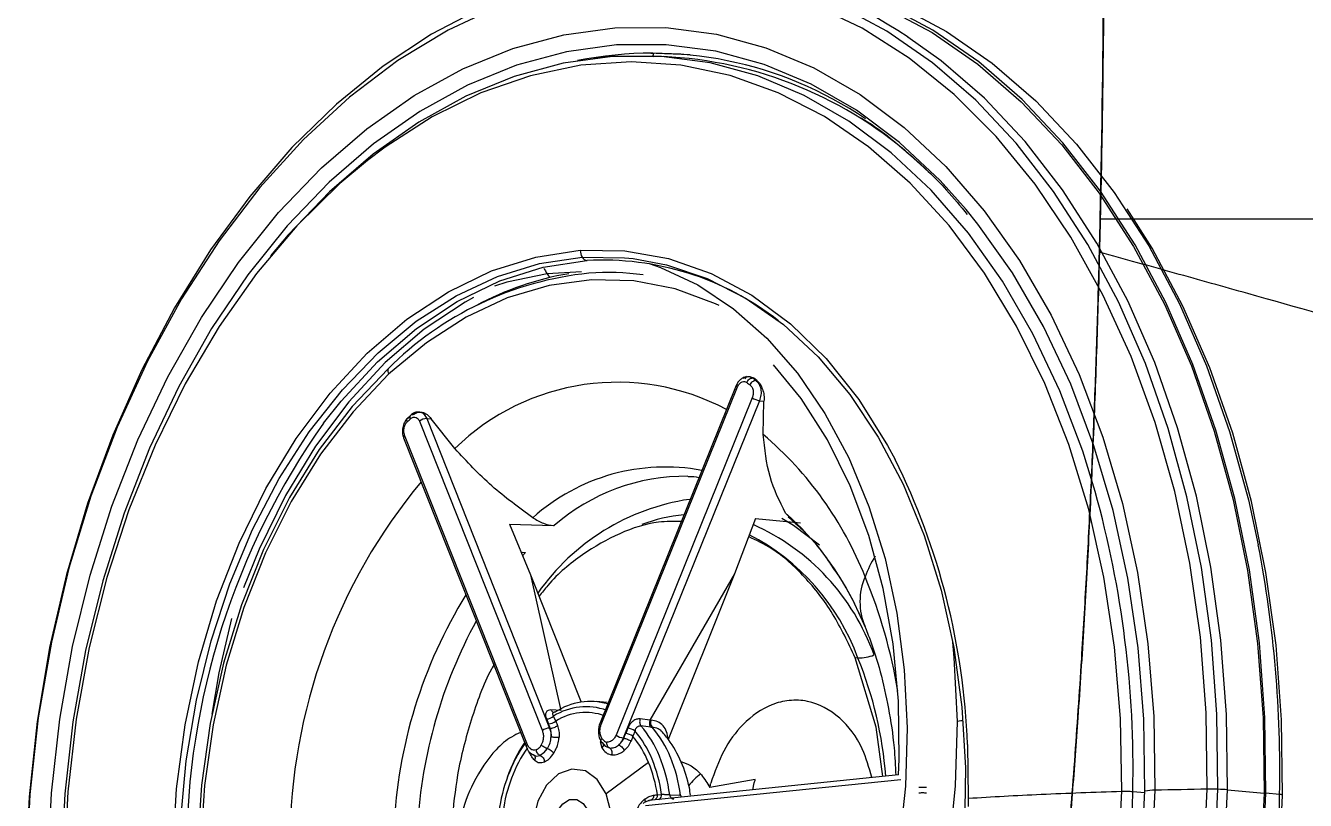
# Model space of a CAD drawing. Extents: x 0 to 84, y -21 to 126.
# Drawn here: x 69.334 to 72.013, y 36.806 to 38.429 of the extents above; entities that cross this region are included whole.
import ezdxf

# ---------------------------------------------------------------- set-up
doc = ezdxf.new("R2010")
doc.units = 0
doc.header["$MEASUREMENT"] = 0
doc.layers.add('1', color=4, linetype='Continuous')
doc.layers.add('DIM', color=3, linetype='Continuous')
doc.layers.add('GEOMETRY', color=3, linetype='Continuous', lineweight=25)

# ---------------------------------------------------------------- blocks, each defined once
blk = doc.blocks.new('3.5 MID JET')
at = {"layer": 'GEOMETRY'}
for p, q in [((-0.55, -0.0668), (-0.5462, -0.0953)), ((-0.5351, -0.1753), (-0.5451, -0.0989)), ((-0.4874, -0.3678), (-0.4908, -0.3427)), ((-0.5065, -0.7271), (-0.397, -0.7002)), ((-0.397, -0.7002), (-0.3799, -0.6967)), ((-0.4121, -0.8534), (-0.2434, -1.3506)), ((-0.2312, -1.3551), (-0.4036, -0.8468)), ((-0.4014, -0.8847), (-0.4991, -0.9211)), ((-0.4991, -0.9211), (-0.6309, -0.9964)), ((-0.6316, -0.9909), (-0.6309, -0.9964)), ((-0.7326, -1.0169), (-0.7038, -0.9945)), ((-0.3356, -1.1435), (-0.298, -1.2327)), ((-0.3135, -1.1439), (-0.3284, -1.1439)), ((-0.8683, -1.2652), (-0.8809, -1.1712)), ((-0.886, -1.1947), (-0.8936, -1.2061)), ((-0.8683, -1.2652), (-0.746, -1.2822)), ((-0.746, -1.2822), (-0.4078, -1.3861)), ((-0.746, -1.2822), (-0.3767, -1.3401)), ((-1.0438, -1.2885), (-1.112, -1.3024)), ((-1.111, -1.3118), (-1.112, -1.3024)), ((-1.111, -1.3118), (-0.3586, -1.4322)), ((-0.2687, -1.2885), (-0.2685, -1.2914)), ((-0.2646, -1.311), (-0.2685, -1.2914)), ((-1.153, -1.331), (-1.1546, -1.335)), ((-1.1543, -1.3368), (-1.1546, -1.335)), ((-1.1512, -1.327), (-1.153, -1.331)), ((-1.1512, -1.327), (-1.1509, -1.3288)), ((-1.1137, -1.3279), (-0.3613, -1.4483)), ((-0.2588, -1.336), (-0.2616, -1.3277)), ((-0.3763, -1.4836), (-1.1287, -1.3632)), ((-1.1314, -1.3664), (-0.379, -1.4867)), ((-0.4083, -1.3838), (-0.4078, -1.3861)), ((-0.4078, -1.3861), (-0.4057, -1.4067)), ((-0.3938, -1.3811), (-0.3943, -1.3785)), ((-0.3938, -1.3811), (-0.3918, -1.4021)), ((-0.3208, -1.3693), (-0.2369, -1.4412)), ((-0.3788, -1.4116), (-0.3668, -1.4133)), ((-0.3811, -1.4277), (-0.3691, -1.4294)), ((-0.3588, -1.431), (-0.3586, -1.4322)), ((-0.3409, -1.478), (-0.3289, -1.4711)), ((-0.3395, -1.4732), (-0.3336, -1.4651)), ((-0.3336, -1.4651), (-0.332, -1.4557)), ((-0.4235, -1.4814), (-0.4205, -1.5043)), ((-0.3408, -1.4758), (-0.3393, -1.4737)), ((-0.3858, -1.5724), (-0.3824, -1.5928)), ((-0.3619, -1.578), (-0.3711, -1.5846)), ((-0.362, -1.598), (-0.3528, -1.5914)), ((-0.3449, -1.5859), (-0.3447, -1.5871)), ((-0.2915, -1.587), (-0.3019, -1.582)), ((-0.2915, -1.587), (-0.2844, -1.5937)), ((-0.2814, -1.6016), (-0.2844, -1.5937)), ((-0.2832, -1.6099), (-0.2814, -1.6016)), ((-1.7847, -1.615), (-1.768, -1.7026)), ((-0.2862, -1.6174), (-0.2872, -1.6182)), ((-1.7741, -1.6338), (-1.7687, -1.6683)), ((-1.7632, -1.6898), (-1.7712, -1.6894)), ((-1.7697, -1.6895), (-1.768, -1.7026)), ((-1.7466, -1.7731), (-1.7481, -1.7616)), ((-1.7466, -1.7731), (-1.7328, -1.8092)), ((-0.871, -1.911), (-0.9208, -1.973)), ((-0.9192, -1.9823), (-0.9208, -1.973)), ((-0.9183, -2.0167), (-0.9102, -2.0221))]:
    blk.add_line(p, q, dxfattribs=at)
at = {"layer": 'GEOMETRY', "color": 4}
for p, q in [((-0.6487, -1.6975), (-0.4125, -1.5347)), ((-0.6487, -1.6975), (-0.3858, -1.5724)), ((-0.9192, -1.9823), (-0.3447, -1.5871)), ((-0.9103, -1.9959), (-0.3359, -1.6007)), ((-0.3005, -1.6244), (-0.8749, -2.0196)), ((-0.8691, -2.0207), (-0.2947, -1.6254)), ((-0.7601, -1.6737), (-0.7603, -1.6722)), ((-0.7419, -1.7644), (-0.7601, -1.6737)), ((-0.7419, -1.7644), (-0.6487, -1.6975)), ((-1.291, -1.7354), (-1.2711, -1.8044)), ((-0.6916, -1.7195), (-0.6918, -1.7181)), ((-0.6838, -1.7227), (-0.6918, -1.7181)), ((-0.691, -1.7253), (-0.6916, -1.7195))]:
    blk.add_line(p, q, dxfattribs=at)
at = {"layer": 'GEOMETRY', "color": 4, "flags": 128}
for points in [[(1.5946, -0.9105), (1.5879, -0.8871), (1.5494, -0.7839), (1.4977, -0.6843), (1.4332, -0.5891), (1.3564, -0.499), (1.2679, -0.4147), (1.1682, -0.3368), (1.0583, -0.266), (0.9389, -0.2028), (0.8109, -0.1476), (0.6754, -0.1009), (0.5332, -0.063), (0.3857, -0.0343), (0.2337, -0.0149), (0.0786, -0.0049), (-0.0786, -0.0046), (-0.2365, -0.0138), (-0.3941, -0.0325), (-0.5501, -0.0606)], [(1.6356, -1.1613), (1.635, -1.1394), (1.6236, -1.0309), (1.5986, -0.9244), (1.56, -0.8209), (1.5081, -0.7209), (1.4434, -0.6254), (1.3664, -0.535), (1.2775, -0.4505), (1.1776, -0.3724), (1.0673, -0.3013), (0.9475, -0.2379), (0.8191, -0.1825), (0.6832, -0.1357), (0.5406, -0.0977), (0.3925, -0.0689), (0.2401, -0.0494), (0.0845, -0.0394), (-0.0732, -0.0391), (-0.2316, -0.0483), (-0.3897, -0.0671), (-0.5462, -0.0953)], [(-0.5451, -0.0989), (-0.3891, -0.0708), (-0.2315, -0.0521), (-0.0735, -0.0429), (0.0837, -0.0432), (0.2388, -0.0531), (0.3908, -0.0726), (0.5384, -0.1013), (0.6806, -0.1392), (0.8161, -0.1859), (0.9441, -0.2411), (1.0636, -0.3043), (1.1735, -0.3752), (1.2732, -0.453), (1.3617, -0.5373), (1.4386, -0.6274), (1.5031, -0.7227), (1.5548, -0.8223), (1.5932, -0.9256), (1.6182, -1.0317), (1.6229, -1.0628)], [(-0.5462, -0.0953), (-0.6999, -0.1326), (-0.8497, -0.1788), (-0.9944, -0.2335), (-1.1329, -0.2964), (-1.2641, -0.3669), (-1.3872, -0.4445), (-1.501, -0.5286), (-1.6048, -0.6185), (-1.6977, -0.7137), (-1.7791, -0.8133), (-1.8484, -0.9167), (-1.9049, -1.0229), (-1.9483, -1.1313), (-1.9783, -1.2409), (-1.9946, -1.351), (-1.9971, -1.4607), (-1.9858, -1.5692), (-1.9719, -1.6356)], [(-1.9851, -1.5372), (-1.9917, -1.4602), (-1.9892, -1.3509), (-1.9729, -1.2411), (-1.943, -1.1318), (-1.8997, -1.0237), (-1.8434, -0.9178), (-1.7743, -0.8148), (-1.6932, -0.7155), (-1.6005, -0.6206), (-1.497, -0.5309), (-1.3835, -0.447), (-1.2609, -0.3697), (-1.13, -0.2994), (-0.992, -0.2367), (-0.8477, -0.1821), (-0.6984, -0.1361), (-0.5451, -0.0989)], [(1.4668, -0.7285), (1.4486, -0.7039), (1.3718, -0.6138), (1.2832, -0.5295), (1.1836, -0.4516), (1.0736, -0.3808), (0.9542, -0.3175), (0.8262, -0.2623), (0.6906, -0.2156), (0.5485, -0.1777), (0.4009, -0.149), (0.2489, -0.1296), (0.0937, -0.1197), (-0.0634, -0.1193), (-0.2214, -0.1285), (-0.3791, -0.1472), (-0.5351, -0.1753)], [(1.6195, -1.4359), (1.6327, -1.3414), (1.6352, -1.2324), (1.624, -1.1246), (1.5991, -1.0189), (1.5608, -0.916), (1.5092, -0.8167), (1.445, -0.7218), (1.3684, -0.632), (1.2801, -0.548), (1.1808, -0.4704), (1.0713, -0.3998), (0.9523, -0.3368), (0.8247, -0.2818), (0.6896, -0.2353), (0.548, -0.1975), (0.4009, -0.1689), (0.2495, -0.1495), (0.0948, -0.1396), (-0.0618, -0.1393), (-0.2192, -0.1485), (-0.3763, -0.1671), (-0.5318, -0.1951)], [(0.85, -0.316), (0.7141, -0.2665), (0.5711, -0.2261), (0.4222, -0.1951), (0.2685, -0.1739), (0.1114, -0.1626), (-0.0481, -0.1613), (-0.2085, -0.1699), (-0.3685, -0.1885), (-0.527, -0.2169)], [(-0.527, -0.2169), (-0.6825, -0.2548), (-0.8339, -0.3019), (-0.9799, -0.3579), (-1.1194, -0.4223), (-1.2513, -0.4947), (-1.3744, -0.5743), (-1.4878, -0.6606), (-1.5905, -0.7528), (-1.6818, -0.8503), (-1.761, -0.9523), (-1.8272, -1.0578), (-1.8802, -1.1662), (-1.9193, -1.2764), (-1.9443, -1.3877)], [(-1.7951, -2.0267), (-1.7223, -2.1204), (-1.6368, -2.2084), (-1.5396, -2.2898), (-1.4313, -2.3641), (-1.3129, -2.4307), (-1.1852, -2.489), (-1.0493, -2.5386), (-0.9064, -2.579), (-0.7574, -2.6099), (-0.6038, -2.6311), (-0.4466, -2.6424), (-0.2872, -2.6437), (-0.1268, -2.6351), (0.0333, -2.6165), (0.1917, -2.5881)], [(-0.5002, -0.3233), (-0.3473, -0.296), (-0.1928, -0.2785), (-0.0381, -0.2709), (0.1156, -0.2732), (0.2668, -0.2854), (0.4144, -0.3073), (0.5571, -0.339), (0.6936, -0.3799), (0.8229, -0.4299), (0.9437, -0.4884)], [(0.9297, -0.5667), (0.8134, -0.5068), (0.6883, -0.4554), (0.5554, -0.413), (0.4161, -0.3801), (0.2715, -0.3569), (0.1231, -0.3435), (-0.028, -0.3403), (-0.1802, -0.347), (-0.3323, -0.3638), (-0.4829, -0.3905)], [(-0.4829, -0.3905), (-0.6305, -0.4268), (-0.7738, -0.4723), (-0.9117, -0.5267), (-1.0427, -0.5895), (-1.1657, -0.6602), (-1.2796, -0.738), (-1.3835, -0.8222), (-1.4762, -0.9122), (-1.557, -1.007), (-1.6252, -1.1059), (-1.6801, -1.208), (-1.7213, -1.3122), (-1.7483, -1.4177), (-1.761, -1.5235), (-1.7592, -1.6287), (-1.7429, -1.7322), (-1.7123, -1.8333), (-1.6676, -1.9308), (-1.6093, -2.0241), (-1.5379, -2.1122), (-1.454, -2.1942), (-1.4185, -2.2241)], [(-1.0825, -0.5849), (-1.1586, -0.6289), (-1.2716, -0.704), (-1.3752, -0.7853), (-1.4685, -0.8722), (-1.5506, -0.964), (-1.6209, -1.0598), (-1.6788, -1.1588), (-1.7237, -1.2603), (-1.7553, -1.3632), (-1.7733, -1.4668), (-1.7776, -1.5702), (-1.7681, -1.6724), (-1.7449, -1.7726), (-1.7082, -1.87), (-1.6583, -1.9637), (-1.5956, -2.053), (-1.5208, -2.137), (-1.4343, -2.215), (-1.337, -2.2864), (-1.2297, -2.3506), (-1.1784, -2.377)], [(-1.3422, -1.6359), (-1.3451, -1.5653), (-1.3363, -1.4758), (-1.3137, -1.3866), (-1.2774, -1.2986), (-1.228, -1.213), (-1.1661, -1.1306), (-1.0923, -1.0525), (-1.0075, -0.9796), (-0.9127, -0.9128), (-0.809, -0.8527), (-0.6977, -0.8002), (-0.58, -0.7558), (-0.4574, -0.7201), (-0.3312, -0.6935)], [(0.9678, -1.6613), (0.9818, -1.604), (0.9929, -1.5104), (0.9895, -1.4176), (0.9714, -1.3267), (0.9391, -1.2385), (0.8928, -1.1543), (0.8332, -1.075), (0.7608, -1.0016), (0.6766, -0.9348), (0.5815, -0.8755), (0.4766, -0.8243), (0.3633, -0.782), (0.2427, -0.7488), (0.1164, -0.7254), (-0.0143, -0.7118), (-0.1477, -0.7084), (-0.2823, -0.7151), (-0.4165, -0.7318), (-0.5488, -0.7584)], [(-1.3396, -1.6008), (-1.3369, -1.5764), (-1.3185, -1.4915), (-1.2868, -1.4076), (-1.242, -1.3258), (-1.1847, -1.247), (-1.1157, -1.1724), (-1.0358, -1.1028), (-0.946, -1.0391), (-0.8475, -0.982), (-0.7414, -0.9324), (-0.6292, -0.8909), (-0.5122, -0.8579), (-0.392, -0.8339), (-0.2699, -0.8192)], [(-0.412, -0.8535), (-0.4442, -0.8595), (-0.5627, -0.888), (-0.6771, -0.9256), (-0.7856, -0.9717), (-0.887, -1.0258), (-0.9797, -1.0871), (-1.0627, -1.1547), (-1.1346, -1.2279), (-1.191, -1.3002)], [(-1.3344, -1.7476), (-1.3541, -1.6566), (-1.3587, -1.5636), (-1.3482, -1.4699), (-1.3226, -1.3765), (-1.2824, -1.2846), (-1.228, -1.1954), (-1.1601, -1.1101), (-1.0795, -1.0296), (-1.0545, -1.0078)], [(0.0202, -2.2958), (-0.1081, -2.313), (-0.2369, -2.3207), (-0.3648, -2.3186), (-0.4902, -2.3069), (-0.6116, -2.2857), (-0.7278, -2.2552), (-0.8372, -2.2158), (-0.9386, -2.1679), (-1.0309, -2.1122), (-1.1129, -2.0492), (-1.1836, -1.9797), (-1.2423, -1.9045), (-1.2883, -1.8245), (-1.321, -1.7406)], [(-1.2868, -1.4386), (-1.2885, -1.4469), (-1.2999, -1.5359), (-1.297, -1.6243), (-1.2796, -1.711), (-1.2482, -1.7947), (-1.2031, -1.8745), (-1.1448, -1.9494), (-1.074, -2.0185), (-0.9918, -2.0808)], [(0.087, -2.2971), (-0.0466, -2.3199), (-0.1815, -2.3325), (-0.3161, -2.3345), (-0.4487, -2.326), (-0.5776, -2.3071), (-0.7012, -2.2781), (-0.8179, -2.2392), (-0.9262, -2.1911), (-1.0249, -2.1342), (-1.1126, -2.0693), (-1.1883, -1.9973), (-1.251, -1.919), (-1.2999, -1.8354), (-1.3344, -1.7476)], [(-1.2711, -1.8044), (-1.2677, -1.8004), (-1.2649, -1.7964)], [(-1.4185, -2.2241), (-1.3584, -2.2696), (-1.2519, -2.3376), (-1.1356, -2.3975), (-1.0105, -2.4489), (-0.8776, -2.4913), (-0.7383, -2.5242), (-0.5937, -2.5475), (-0.4452, -2.5608), (-0.2942, -2.5641), (-0.1419, -2.5573), (0.0101, -2.5405), (0.1607, -2.5138)]]:
    blk.add_lwpolyline(points, dxfattribs=at)
at = {"layer": 'GEOMETRY', "flags": 128}
for points in [[(-0.5501, -0.0606), (-0.7034, -0.0978), (-0.8527, -0.1438), (-0.9969, -0.1984), (-1.135, -0.261), (-1.2658, -0.3313), (-1.3884, -0.4087), (-1.5019, -0.4925), (-1.6053, -0.5822), (-1.6744, -0.6513)], [(-0.5351, -0.1753), (-0.6883, -0.2125), (-0.8377, -0.2586), (-0.9819, -0.3131), (-1.12, -0.3758), (-1.2508, -0.4461), (-1.3735, -0.5235), (-1.487, -0.6073), (-1.5904, -0.697), (-1.6831, -0.7919), (-1.7643, -0.8912), (-1.8333, -0.9942), (-1.8897, -1.1002), (-1.9225, -1.1787)], [(-0.5318, -0.1951), (-0.6845, -0.2321), (-0.8333, -0.2781), (-0.977, -0.3324), (-1.1146, -0.3949), (-1.245, -0.4649), (-1.3672, -0.542), (-1.4803, -0.6256), (-1.5834, -0.715), (-1.6757, -0.8095), (-1.7566, -0.9085), (-1.8254, -1.0111), (-1.8816, -1.1167), (-1.9247, -1.2243), (-1.9545, -1.3333), (-1.9707, -1.4427), (-1.9732, -1.5516), (-1.962, -1.6594), (-1.9371, -1.7652), (-1.8988, -1.8681), (-1.8667, -1.9332)], [(-1.9943, -1.5095), (-2.0009, -1.4323), (-1.9984, -1.3226), (-1.9821, -1.2125), (-1.9521, -1.1028), (-1.9086, -0.9945), (-1.8521, -0.8882), (-1.7829, -0.7849), (-1.7014, -0.6853), (-1.6085, -0.5901), (-1.5047, -0.5001), (-1.3909, -0.416), (-1.2679, -0.3384), (-1.1366, -0.2679), (-1.0495, -0.2271)], [(1.108, -0.6271), (1.0286, -0.5701), (0.9196, -0.5049), (0.8014, -0.4476), (0.6749, -0.3987), (0.5413, -0.3586), (0.4017, -0.3277), (0.2572, -0.3062), (0.1091, -0.2942), (-0.0412, -0.292), (-0.1927, -0.2995), (-0.3439, -0.3166), (-0.4935, -0.3433)], [(0.1734, -2.5459), (0.0205, -2.5731), (-0.134, -2.5906), (-0.2887, -2.5983), (-0.4424, -2.596), (-0.5936, -2.5838), (-0.7412, -2.5618), (-0.8839, -2.5302), (-1.0204, -2.4893), (-1.1497, -2.4393), (-1.2705, -2.3808), (-1.3818, -2.3142), (-1.4828, -2.2401), (-1.5725, -2.1591), (-1.6502, -2.0719), (-1.7152, -1.9793), (-1.7669, -1.8821), (-1.805, -1.781), (-1.8291, -1.677), (-1.839, -1.5709), (-1.8345, -1.4637), (-1.8158, -1.3562), (-1.783, -1.2494), (-1.7364, -1.1441), (-1.6764, -1.0413), (-1.6035, -0.9419), (-1.5183, -0.8467), (-1.4215, -0.7565), (-1.314, -0.6721), (-1.1966, -0.5942), (-1.0705, -0.5235), (-0.9366, -0.4605), (-0.7961, -0.4059), (-0.6502, -0.36), (-0.5002, -0.3233)], [(-0.4935, -0.3433), (-0.6404, -0.3792), (-0.7831, -0.4241), (-0.9206, -0.4776), (-1.0517, -0.5392), (-1.1751, -0.6084), (-1.29, -0.6847), (-1.3952, -0.7673), (-1.4899, -0.8556), (-1.5733, -0.9488), (-1.5977, -0.9798)], [(-0.5528, -0.747), (-0.5511, -0.7518), (-0.5488, -0.7584)], [(-0.5488, -0.7584), (-0.6775, -0.7945), (-0.7081, -0.8047)], [(-1.5977, -0.9798), (-1.6447, -1.0461), (-1.7035, -1.1467), (-1.7491, -1.2497), (-1.7812, -1.3542), (-1.7995, -1.4594), (-1.8038, -1.5644), (-1.7941, -1.6682), (-1.7706, -1.77), (-1.7333, -1.8689), (-1.6826, -1.9641), (-1.619, -2.0548), (-1.543, -2.1401), (-1.4552, -2.2193), (-1.3564, -2.2918), (-1.2474, -2.357), (-1.1292, -2.4143), (-1.0027, -2.4632), (-0.8691, -2.5033), (-0.7294, -2.5342), (-0.585, -2.5557), (-0.4369, -2.5677), (-0.2865, -2.5699), (-0.1351, -2.5624), (0.0161, -2.5453), (0.1658, -2.5186)], [(-0.8438, -1.1218), (-0.872, -1.184), (-0.8806, -1.2113)], [(-1.1314, -1.3664), (-1.1313, -1.3664), (-1.1307, -1.3662), (-1.13, -1.3656), (-1.1294, -1.3646), (-1.1287, -1.3632)], [(-0.9233, -1.4226), (-0.9246, -1.4152), (-0.9246, -1.415)], [(-0.0738, -1.5503), (-0.049, -1.5257), (-0.0369, -1.4975), (-0.0392, -1.469), (-0.0555, -1.4438), (-0.0838, -1.4249), (-0.1207, -1.4145), (-0.1618, -1.4139), (-0.2022, -1.4232), (-0.2369, -1.4412)], [(-0.2369, -1.4412), (-0.2617, -1.4659), (-0.2738, -1.4941), (-0.2715, -1.5225), (-0.2553, -1.5477), (-0.2269, -1.5667), (-0.19, -1.5771), (-0.1489, -1.5777), (-0.1085, -1.5684), (-0.0738, -1.5503)], [(-0.117, -1.5214), (-0.1356, -1.5307), (-0.1572, -1.5347), (-0.1785, -1.5327), (-0.1963, -1.5251), (-0.2079, -1.5131), (-0.2114, -1.4984), (-0.2065, -1.4833), (-0.1937, -1.4701)], [(-0.3763, -1.4836), (-0.377, -1.4849), (-0.3776, -1.4859), (-0.3783, -1.4865), (-0.3789, -1.4868), (-0.379, -1.4867)], [(-0.3005, -1.6244), (-0.299, -1.6253), (-0.2975, -1.6258), (-0.2963, -1.6259), (-0.2952, -1.6257), (-0.2947, -1.6254)], [(-1.321, -1.7406), (-1.34, -1.6539), (-1.3422, -1.6359)], [(-0.8614, -2.1907), (-0.9151, -2.1652), (-1.0122, -2.1093), (-1.0984, -2.0455), (-1.1728, -1.9747), (-1.2345, -1.8977), (-1.2825, -1.8155), (-1.3165, -1.7292)], [(-1.2711, -1.8044), (-1.2349, -1.8825), (-1.2208, -1.9062)], [(-1.8667, -1.9332), (-1.8472, -1.9673), (-1.783, -2.0622), (-1.7064, -2.152), (-1.6181, -2.236), (-1.5188, -2.3136), (-1.4093, -2.3842), (-1.2903, -2.4472), (-1.1627, -2.5022), (-1.0276, -2.5488), (-0.886, -2.5865), (-0.7389, -2.6152), (-0.5875, -2.6345), (-0.4328, -2.6444), (-0.2762, -2.6448), (-0.1188, -2.6356), (0.0383, -2.6169), (0.1938, -2.589)], [(-1.1885, -1.9433), (-1.175, -1.9585), (-1.1005, -2.0293), (-1.0143, -2.0931), (-0.9173, -2.149), (-0.8107, -2.1964), (-0.696, -2.2346), (-0.5745, -2.2631), (-0.4881, -2.277)], [(-0.9918, -2.0808), (-0.899, -2.1355), (-0.7969, -2.1821), (-0.6868, -2.2199), (-0.57, -2.2484), (-0.448, -2.2673), (-0.3224, -2.2763), (-0.1946, -2.2753), (-0.0665, -2.2644), (0.0606, -2.2436), (0.1849, -2.2133), (0.3049, -2.1738), (0.4192, -2.1255), (0.5261, -2.0693), (0.6245, -2.0056)], [(-1.0029, -2.0845), (-0.909, -2.14), (-0.8056, -2.1871), (-0.6941, -2.2254), (-0.5758, -2.2543), (-0.4522, -2.2734), (-0.325, -2.2825), (-0.1956, -2.2815), (-0.0658, -2.2705), (0.0384, -2.2542)], [(-0.42, -2.2876), (-0.3027, -2.288), (-0.2152, -2.2823)]]:
    blk.add_lwpolyline(points, dxfattribs=at)
at = {"layer": 'GEOMETRY'}
for centre, radius, start, end in [((-0.0106, -2.5654), 2.5562, 79.66, 102.1811), ((-0.0376, -2.5218), 2.5079, 101.7879, 113.7959), ((-0.5363, -0.0633), 0.0141, 168.7667, 194.3221), ((-0.2052, -0.13), 0.3329, 187.8198, 191.2716), ((-0.0793, -0.1067), 0.461, 191.0474, 193.8218), ((13.4807, 3.2471), 14.4296, 193.89019, 194.32581), ((-0.0096, -2.587), 2.27, 77.395, 102.1525), ((-0.4204, -0.3077), 0.0813, 191.0267, 205.935), ((-0.0528, -2.4834), 2.1598, 101.6099, 118.4742), ((-0.126, -2.1452), 1.4683, 105.0205, 129.2285), ((-0.1616, -1.6599), 0.8176, 107.2027, 125.0932), ((-0.158, -1.9212), 1.1117, 112.4611, 125.3286), ((-0.3926, -1.357), 0.4711, 122.4516, 168.9864), ((-0.7199, -1.0107), 0.0904, 12.6466, 34.4863), ((-0.3717, -1.3901), 0.4764, 123.0719, 165.4119), ((-0.3741, -1.6369), 0.7549, 124.4243, 152.5118), ((-0.3565, -1.4983), 0.6114, 128.0762, 151.4511), ((-0.7658, -0.7576), 0.259, 251.5812, 262.2128), ((-0.7769, -0.8851), 0.1313, 259.4743, 306.2314), ((-0.9358, -1.5173), 0.8464, 148.0937, 187.9126), ((-1.0964, -1.4974), 0.8855, 158.9012, 211.2334), ((-0.9975, -1.5162), 0.7928, 158.6303, 204.2715), ((-0.2389, -1.159), 0.1287, 229.8038, 245.868), ((-1.1503, -1.3137), 0.0393, 338.7702, 2.6372), ((-0.1584, -1.5856), 0.3169, 110.3762, 125.2762), ((-0.1551, -1.6089), 0.3174, 110.1777, 125.268), ((-0.2728, -1.2759), 0.0133, 287.7854, 305.4983), ((-0.2087, -1.5158), 0.2309, 125.0808, 143.4989), ((-0.1548, -1.6101), 0.3019, 110.7235, 125.2904), ((-0.1555, -1.6027), 0.286, 111.1728, 125.3084), ((-0.2582, -1.3376), 0.0105, 38.949, 109.3409), ((-0.2553, -1.3459), 0.0105, 39.752, 109.2465), ((-0.2061, -1.5382), 0.2303, 125.0645, 143.7715), ((-0.2018, -1.5449), 0.2215, 125.1086, 143.0252), ((-0.609, -1.5023), 0.4855, 164.8025, 237.3323), ((-0.4058, -1.3693), 0.0147, 260.238, 321.5744), ((-0.1988, -1.5426), 0.2119, 125.1433, 142.4173), ((-0.5157, -1.3053), 0.3441, 198.1632, 213.3199), ((-0.3443, -1.4249), 0.0369, 159.0294, 184.4799), ((-0.3323, -1.4265), 0.0369, 159.0294, 184.4799), ((-0.3979, -1.434), 0.0393, 338.7702, 2.6372), ((-0.2886, -1.4868), 0.1328, 177.0524, 226.2844), ((-0.2825, -1.4949), 0.126, 172.7478, 225.3399), ((-0.2767, -1.4941), 0.1196, 173.5718, 224.516), ((-0.3751, -1.5967), 0.0228, 13.276, 54.9048), ((-0.3842, -1.6032), 0.0228, 13.276, 54.9048), ((-0.3231, -1.5827), 0.0221, 191.5676, 234.6733), ((-0.7669, -1.559), 0.5488, 185.0772, 197.0036), ((-0.1918, -1.3375), 0.3146, 248.9926, 264.1669), ((-0.1831, -1.3301), 0.3229, 248.1065, 275.8936), ((-0.182, -1.3371), 0.3074, 248.5582, 275.4418), ((-1.3389, -1.7225), 0.0255, 280.0311, 314.5977), ((-1.3305, -1.7302), 0.0141, 312.682, 4.4021), ((-0.2521, -0.8038), 1.0212, 254.2631, 279.5088), ((-1.3218, -1.7578), 0.0689, 306.0779, 317.4047), ((-0.2496, -0.8989), 1.1935, 243.223, 282.5775), ((-0.8975, -1.9779), 0.0221, 191.5677, 234.6733), ((-0.8712, -2.0156), 0.00544, 227.0203, 292.6351), ((-1.0016, -2.07), 0.0146, 264.8681, 312.3686), ((-0.2662, -0.7458), 1.5627, 247.6111, 282.8378)]:
    blk.add_arc(centre, radius, start, end, dxfattribs=at)
at = {"layer": 'GEOMETRY', "color": 4}
for centre, radius, start, end in [((-0.7459, -1.564), 0.594, 154.7212, 196.1479), ((-0.5286, -1.3812), 0.4134, 182.1521, 234.9144), ((-0.4367, -1.2363), 0.4728, 201.4111, 247.8503), ((-0.5159, -1.3347), 0.4167, 192.17, 234.0899), ((-0.6338, -1.4959), 0.6948, 198.772, 237.9117), ((-0.7003, -1.5191), 0.629, 202.5215, 221.2174), ((-0.2494, -0.8603), 1.0142, 251.1293, 280.3681)]:
    blk.add_arc(centre, radius, start, end, dxfattribs=at)
at = {"layer": 'GEOMETRY'}
for points in [[(-0.4829, -0.3905), (-0.4833, -0.3887), (-0.4842, -0.385), (-0.4856, -0.3788), (-0.4867, -0.3727), (-0.4872, -0.3694), (-0.4874, -0.3678)], [(-0.4078, -1.3861), (-0.4064, -1.3862), (-0.4037, -1.3864), (-0.3997, -1.3855), (-0.3961, -1.3837), (-0.3946, -1.382), (-0.3938, -1.3811)]]:
    blk.add_open_spline(points, degree=3, dxfattribs=at)
for points, knots in [([(-0.397, -0.7002), (-0.4109, -0.6525), (-0.4387, -0.5571), (-0.4681, -0.446), (-0.4829, -0.3905)], [0, 0, 0, 0, 0.5, 1, 1, 1, 1]), ([(-0.3962, -0.8064), (-0.3965, -0.8054), (-0.3972, -0.8032), (-0.3983, -0.7988), (-0.3993, -0.7944), (-0.3997, -0.792), (-0.3999, -0.7908)], [0, 0, 0, 0, 0.241095, 0.499999, 0.758904, 1, 1, 1, 1]), ([(-0.3849, -0.8038), (-0.3852, -0.8028), (-0.3859, -0.8006), (-0.387, -0.7962), (-0.3879, -0.7918), (-0.3883, -0.7894), (-0.3885, -0.7882)], [0, 0, 0, 0, 0.241096, 0.5000004, 0.7589046, 1, 1, 1, 1]), ([(-0.7038, -0.9945), (-0.6947, -0.9882), (-0.6673, -0.9691), (-0.6148, -0.9383), (-0.5439, -0.9044), (-0.4752, -0.8773), (-0.4288, -0.8641), (-0.4102, -0.8588)], [0, 0, 0, 0, 0.118282, 0.35644, 0.596294, 0.838128, 1, 1, 1, 1]), ([(-0.394, -0.9065), (-0.4129, -0.9169), (-0.4588, -0.942), (-0.5072, -1.0009), (-0.5236, -1.0623), (-0.5148, -1.1109), (-0.493, -1.1542), (-0.4491, -1.1943), (-0.3815, -1.2243), (-0.3319, -1.2297), (-0.3076, -1.2324)], [0, 0, 0, 0, 0.109145, 0.264693, 0.433748, 0.523033, 0.606796, 0.757293, 0.880676, 1, 1, 1, 1]), ([(-1.7358, -1.2368), (-1.7335, -1.23), (-1.7207, -1.1911), (-1.6853, -1.1213), (-1.6387, -1.0404), (-1.6019, -0.9927), (-1.5882, -0.9749)], [0, 0, 0, 0, 0.075677, 0.432071, 0.787556, 1, 1, 1, 1]), ([(-0.6309, -0.9964), (-0.6585, -1.0181), (-0.7136, -1.0614), (-0.7742, -1.1368), (-0.8144, -1.2073), (-0.8245, -1.2528), (-0.8285, -1.2707)], [0, 0, 0, 0, 0.273793, 0.547585, 0.821378, 1, 1, 1, 1]), ([(-0.8042, -1.0842), (-0.7948, -1.0736), (-0.7708, -1.0468), (-0.7398, -1.0226), (-0.721, -1.0079)], [0, 0, 0, 0, 0.392449, 1, 1, 1, 1]), ([(-0.8871, -1.1988), (-0.8816, -1.1887), (-0.8651, -1.1585), (-0.8386, -1.1196), (-0.8123, -1.0925), (-0.8042, -1.0842)], [0, 0, 0, 0, 0.257735, 0.772055, 1, 1, 1, 1]), ([(-0.3284, -1.1439), (-0.3297, -1.1439), (-0.3321, -1.1438), (-0.3345, -1.1436), (-0.3356, -1.1435)], [0, 0, 0, 0, 0.559997, 1, 1, 1, 1]), ([(-0.8936, -1.2061), (-0.9148, -1.2237), (-0.9573, -1.2588), (-1.015, -1.2786), (-1.0438, -1.2885)], [0, 0, 0, 0, 0.499999, 1, 1, 1, 1]), ([(-0.3376, -1.3037), (-0.3367, -1.2961), (-0.3348, -1.2797), (-0.3213, -1.255), (-0.3058, -1.2401), (-0.298, -1.2327)], [0, 0, 0, 0, 0.301112, 0.650556, 1, 1, 1, 1]), ([(-0.298, -1.2327), (-0.2998, -1.2326), (-0.303, -1.2326), (-0.3062, -1.2324), (-0.3076, -1.2324)], [0, 0, 0, 0, 0.559994, 1, 1, 1, 1]), ([(-0.2733, -1.2681), (-0.2783, -1.2701), (-0.3012, -1.2791), (-0.3379, -1.3017), (-0.372, -1.3318), (-0.3876, -1.353), (-0.3927, -1.36)], [0, 0, 0, 0, 0.100555, 0.459158, 0.822862, 1, 1, 1, 1]), ([(-1.1512, -1.327), (-1.1496, -1.3241), (-1.1462, -1.3184), (-1.1363, -1.3107), (-1.1242, -1.3048), (-1.1161, -1.3032), (-1.112, -1.3024)], [0, 0, 0, 0, 0.241639, 0.487791, 0.7398, 1, 1, 1, 1]), ([(-1.1509, -1.3288), (-1.1492, -1.3261), (-1.1458, -1.3205), (-1.1357, -1.3144), (-1.1235, -1.311), (-1.1152, -1.3116), (-1.111, -1.3118)], [0, 0, 0, 0, 0.250189, 0.49996, 0.749751, 1, 1, 1, 1]), ([(-0.2646, -1.311), (-0.2634, -1.3104), (-0.2611, -1.3091), (-0.2588, -1.3065), (-0.2575, -1.3036), (-0.2578, -1.3017), (-0.2579, -1.3008)], [0, 0, 0, 0, 0.249188, 0.5, 0.750812, 1, 1, 1, 1]), ([(-0.2646, -1.311), (-0.2644, -1.3115), (-0.2642, -1.3126), (-0.2637, -1.3145), (-0.2633, -1.3167), (-0.2628, -1.319), (-0.2624, -1.3213), (-0.2619, -1.3245), (-0.2618, -1.3264), (-0.2616, -1.3277)], [0, 0, 0, 0, 0.115656, 0.23293, 0.352443, 0.474766, 0.600412, 0.729821, 1, 1, 1, 1]), ([(-1.1488, -1.3518), (-1.1501, -1.3512), (-1.1541, -1.3494), (-1.1567, -1.3433), (-1.1553, -1.3377), (-1.1546, -1.335)], [0, 0, 0, 0, 0.207512, 0.606815, 1, 1, 1, 1]), ([(-1.1533, -1.3502), (-1.1542, -1.3486), (-1.1565, -1.3444), (-1.1551, -1.3398), (-1.1543, -1.3368)], [0, 0, 0, 0, 0.370681, 1, 1, 1, 1]), ([(-1.1526, -1.3328), (-1.1529, -1.3336), (-1.1535, -1.3349), (-1.154, -1.3362), (-1.1543, -1.3368)], [0, 0, 0, 0, 0.56, 1, 1, 1, 1]), ([(-1.1422, -1.3464), (-1.1436, -1.3461), (-1.1464, -1.3454), (-1.1503, -1.3431), (-1.1532, -1.34), (-1.1539, -1.3379), (-1.1543, -1.3368)], [0, 0, 0, 0, 0.241095, 0.499999, 0.758904, 1, 1, 1, 1]), ([(-1.1509, -1.3288), (-1.1512, -1.3296), (-1.1518, -1.3309), (-1.1523, -1.3322), (-1.1526, -1.3328)], [0, 0, 0, 0, 0.56, 1, 1, 1, 1]), ([(-1.1389, -1.3385), (-1.1402, -1.3382), (-1.1431, -1.3375), (-1.1469, -1.3351), (-1.1498, -1.3321), (-1.1505, -1.3299), (-1.1509, -1.3288)], [0, 0, 0, 0, 0.241096, 0.5, 0.758905, 1, 1, 1, 1]), ([(-1.1422, -1.3464), (-1.1416, -1.3449), (-1.1405, -1.3423), (-1.1394, -1.3397), (-1.1389, -1.3385)], [0, 0, 0, 0, 0.560002, 1, 1, 1, 1]), ([(-1.1389, -1.3385), (-1.1376, -1.3366), (-1.1352, -1.3327), (-1.1281, -1.329), (-1.1206, -1.3273), (-1.116, -1.3277), (-1.1137, -1.3279)], [0, 0, 0, 0, 0.278678, 0.557972, 0.778901, 1, 1, 1, 1]), ([(-0.2562, -1.3435), (-0.2567, -1.3421), (-0.2576, -1.3395), (-0.2584, -1.3371), (-0.2588, -1.336)], [0, 0, 0, 0, 0.559971, 1, 1, 1, 1]), ([(-1.1541, -1.3496), (-1.153, -1.3517), (-1.1509, -1.3558), (-1.1454, -1.3609), (-1.1387, -1.3648), (-1.1336, -1.3659), (-1.1311, -1.3664)], [0, 0, 0, 0, 0.254623, 0.506715, 0.755036, 1, 1, 1, 1]), ([(-1.1494, -1.3554), (-1.1503, -1.3548), (-1.1524, -1.3534), (-1.1529, -1.3513), (-1.1533, -1.3502)], [0, 0, 0, 0, 0.426144, 1, 1, 1, 1]), ([(-1.1287, -1.3632), (-1.1314, -1.3625), (-1.1368, -1.3611), (-1.1417, -1.3564), (-1.1435, -1.3513), (-1.1427, -1.348), (-1.1422, -1.3464)], [0, 0, 0, 0, 0.278395, 0.557716, 0.778792, 1, 1, 1, 1]), ([(-0.3767, -1.3401), (-0.382, -1.3421), (-0.3927, -1.346), (-0.4033, -1.3563), (-0.4093, -1.369), (-0.4086, -1.3789), (-0.4083, -1.3838)], [0, 0, 0, 0, 0.253043, 0.503165, 0.751803, 1, 1, 1, 1]), ([(-0.3892, -1.3552), (-0.3912, -1.3585), (-0.3954, -1.3655), (-0.3947, -1.374), (-0.3943, -1.3785)], [0, 0, 0, 0, 0.4789007, 1, 1, 1, 1]), ([(-0.2562, -1.3435), (-0.2548, -1.3433), (-0.2519, -1.3428), (-0.2479, -1.3438), (-0.2449, -1.3458), (-0.2442, -1.3477), (-0.2438, -1.3487)], [0, 0, 0, 0, 0.240868, 0.5, 0.759132, 1, 1, 1, 1]), ([(-0.2438, -1.36), (-0.2466, -1.3575), (-0.2521, -1.3524), (-0.2548, -1.3464), (-0.2562, -1.3435)], [0, 0, 0, 0, 0.499734, 1, 1, 1, 1]), ([(-0.2438, -1.36), (-0.2437, -1.3599), (-0.2436, -1.3599), (-0.2435, -1.3598), (-0.2435, -1.3598)], [0, 0, 0, 0, 0.558215, 1, 1, 1, 1]), ([(-0.2438, -1.36), (-0.2433, -1.3604), (-0.2392, -1.3636), (-0.2295, -1.3693), (-0.2186, -1.3712), (-0.2129, -1.3722)], [0, 0, 0, 0, 0.0622899, 0.5072698, 1, 1, 1, 1]), ([(-0.2347, -1.3611), (-0.2367, -1.3595), (-0.2407, -1.3562), (-0.2427, -1.3519), (-0.2436, -1.3498)], [0, 0, 0, 0, 0.500163, 1, 1, 1, 1]), ([(-0.2435, -1.3598), (-0.2424, -1.3591), (-0.2405, -1.3579), (-0.2389, -1.3578), (-0.2382, -1.3578)], [0, 0, 0, 0, 0.555697, 1, 1, 1, 1]), ([(-0.9229, -1.4216), (-0.9235, -1.4194), (-0.926, -1.4109), (-0.926, -1.4021), (-0.926, -1.3956)], [0, 0, 0, 0, 0.264795, 1, 1, 1, 1]), ([(-0.4057, -1.4067), (-0.4044, -1.4068), (-0.4017, -1.4069), (-0.3977, -1.406), (-0.3942, -1.4045), (-0.3926, -1.4029), (-0.3918, -1.4021)], [0, 0, 0, 0, 0.249188, 0.5, 0.750812, 1, 1, 1, 1]), ([(-0.4057, -1.4067), (-0.4052, -1.4091), (-0.404, -1.4138), (-0.3982, -1.4205), (-0.3902, -1.4257), (-0.3842, -1.427), (-0.3811, -1.4277)], [0, 0, 0, 0, 0.248426, 0.496166, 0.745927, 1, 1, 1, 1]), ([(-0.3788, -1.4116), (-0.3805, -1.4115), (-0.3831, -1.4113), (-0.3861, -1.4099), (-0.3881, -1.4087), (-0.3896, -1.4072), (-0.3908, -1.4056), (-0.3916, -1.4039), (-0.3918, -1.4027), (-0.3918, -1.4021)], [0, 0, 0, 0, 0.270234, 0.399657, 0.525307, 0.647625, 0.767124, 0.884374, 1, 1, 1, 1]), ([(-0.3668, -1.4133), (-0.3648, -1.4136), (-0.3612, -1.4142), (-0.3576, -1.4148), (-0.3561, -1.415)], [0, 0, 0, 0, 0.5600204, 1, 1, 1, 1]), ([(-0.3588, -1.431), (-0.3588, -1.4298), (-0.3588, -1.4274), (-0.3583, -1.4228), (-0.3573, -1.4184), (-0.3565, -1.4161), (-0.3561, -1.415)], [0, 0, 0, 0, 0.240868, 0.5, 0.759132, 1, 1, 1, 1]), ([(-0.3561, -1.415), (-0.3519, -1.416), (-0.3436, -1.4179), (-0.337, -1.4223), (-0.3337, -1.4244)], [0, 0, 0, 0, 0.500266, 1, 1, 1, 1]), ([(-0.3588, -1.431), (-0.3607, -1.4307), (-0.3641, -1.4301), (-0.3676, -1.4296), (-0.3691, -1.4294)], [0, 0, 0, 0, 0.559996, 1, 1, 1, 1]), ([(-0.3423, -1.4383), (-0.3448, -1.4366), (-0.3496, -1.4332), (-0.3557, -1.4317), (-0.3588, -1.431)], [0, 0, 0, 0, 0.502456, 1, 1, 1, 1]), ([(-0.3586, -1.4322), (-0.3556, -1.4329), (-0.3495, -1.4341), (-0.3447, -1.4369), (-0.3423, -1.4383)], [0, 0, 0, 0, 0.499837, 1, 1, 1, 1]), ([(-0.332, -1.4557), (-0.3327, -1.4524), (-0.334, -1.4458), (-0.3396, -1.4408), (-0.3424, -1.4383)], [0, 0, 0, 0, 0.502636, 1, 1, 1, 1]), ([(-0.3423, -1.4383), (-0.3422, -1.4372), (-0.3419, -1.435), (-0.34, -1.431), (-0.3372, -1.4273), (-0.3351, -1.4255), (-0.334, -1.4246)], [0, 0, 0, 0, 0.2394331, 0.498119, 0.7578512, 1, 1, 1, 1]), ([(-0.334, -1.4246), (-0.334, -1.4246), (-0.3339, -1.4245), (-0.3338, -1.4244), (-0.3337, -1.4244)], [0, 0, 0, 0, 0.561783, 1, 1, 1, 1]), ([(-0.3192, -1.4484), (-0.3193, -1.4476), (-0.3196, -1.4454), (-0.3202, -1.443), (-0.3214, -1.4395), (-0.3239, -1.4344), (-0.3281, -1.4291), (-0.3319, -1.4258), (-0.3331, -1.4248), (-0.3336, -1.4245), (-0.3337, -1.4244)], [0, 0, 0, 0, 0.086862, 0.245415, 0.271542, 0.493338, 0.846442, 0.948746, 0.980805, 1, 1, 1, 1]), ([(-0.3613, -1.4483), (-0.3585, -1.4489), (-0.353, -1.4503), (-0.3473, -1.4543), (-0.3438, -1.4588), (-0.3432, -1.462), (-0.3429, -1.4636)], [0, 0, 0, 0, 0.279557, 0.559889, 0.77945, 1, 1, 1, 1]), ([(-0.3481, -1.4757), (-0.3463, -1.4736), (-0.3431, -1.4697), (-0.3429, -1.4655), (-0.3429, -1.4636)], [0, 0, 0, 0, 0.559342, 1, 1, 1, 1]), ([(-0.332, -1.4557), (-0.3323, -1.4566), (-0.3329, -1.4586), (-0.3355, -1.4611), (-0.3389, -1.4629), (-0.3415, -1.4634), (-0.3429, -1.4636)], [0, 0, 0, 0, 0.25, 0.5, 0.75, 1, 1, 1, 1]), ([(-0.3289, -1.4711), (-0.3301, -1.4705), (-0.3325, -1.4692), (-0.3359, -1.4691), (-0.3385, -1.4704), (-0.3392, -1.4723), (-0.3395, -1.4732)], [0, 0, 0, 0, 0.240496, 0.499966, 0.759455, 1, 1, 1, 1]), ([(-0.332, -1.4557), (-0.3317, -1.4547), (-0.331, -1.4527), (-0.3279, -1.4502), (-0.3237, -1.4486), (-0.3207, -1.4484), (-0.3192, -1.4484)], [0, 0, 0, 0, 0.240558, 0.500061, 0.759531, 1, 1, 1, 1]), ([(-0.3289, -1.4711), (-0.3259, -1.4678), (-0.3214, -1.4628), (-0.3191, -1.4547), (-0.3192, -1.4505), (-0.3192, -1.4484)], [0, 0, 0, 0, 0.498623, 0.748611, 1, 1, 1, 1]), ([(-0.3789, -1.4867), (-0.3755, -1.4871), (-0.3686, -1.4877), (-0.358, -1.4857), (-0.3482, -1.4819), (-0.3434, -1.4779), (-0.3409, -1.4759)], [0, 0, 0, 0, 0.250159, 0.497716, 0.746586, 1, 1, 1, 1]), ([(-0.3481, -1.4757), (-0.3501, -1.4773), (-0.354, -1.4806), (-0.3618, -1.4832), (-0.3694, -1.4842), (-0.374, -1.4838), (-0.3763, -1.4836)], [0, 0, 0, 0, 0.27932, 0.557326, 0.776823, 1, 1, 1, 1]), ([(-0.3395, -1.4732), (-0.3397, -1.474), (-0.3402, -1.4756), (-0.3422, -1.4768), (-0.3448, -1.477), (-0.347, -1.4761), (-0.3481, -1.4757)], [0, 0, 0, 0, 0.25, 0.5, 0.75, 1, 1, 1, 1]), ([(-0.3619, -1.578), (-0.3604, -1.5769), (-0.3577, -1.575), (-0.3549, -1.5731), (-0.3537, -1.5723)], [0, 0, 0, 0, 0.56002, 1, 1, 1, 1]), ([(-0.3537, -1.5723), (-0.3502, -1.5703), (-0.3433, -1.5663), (-0.3348, -1.5645), (-0.3306, -1.5636)], [0, 0, 0, 0, 0.500266, 1, 1, 1, 1]), ([(-0.3449, -1.5859), (-0.3452, -1.5848), (-0.3457, -1.5823), (-0.3479, -1.5783), (-0.3507, -1.5747), (-0.3527, -1.5731), (-0.3537, -1.5723)], [0, 0, 0, 0, 0.2408679, 0.5, 0.7591321, 1, 1, 1, 1]), ([(-0.3279, -1.5799), (-0.331, -1.5805), (-0.3373, -1.5816), (-0.3424, -1.5845), (-0.3449, -1.5859)], [0, 0, 0, 0, 0.502456, 1, 1, 1, 1]), ([(-0.3447, -1.5871), (-0.3422, -1.5856), (-0.3372, -1.5825), (-0.331, -1.5808), (-0.3279, -1.5799)], [0, 0, 0, 0, 0.499837, 1, 1, 1, 1]), ([(-0.2957, -1.5669), (-0.2967, -1.5666), (-0.2993, -1.5657), (-0.3024, -1.5649), (-0.307, -1.5639), (-0.3141, -1.5628), (-0.3223, -1.5627), (-0.328, -1.5633), (-0.3298, -1.5635), (-0.3304, -1.5636), (-0.3306, -1.5636)], [0, 0, 0, 0, 0.0868346, 0.2454053, 0.2711256, 0.4933178, 0.8463077, 0.9486484, 0.9807492, 1, 1, 1, 1]), ([(-0.3279, -1.5799), (-0.3279, -1.5787), (-0.328, -1.5768), (-0.3283, -1.5738), (-0.3287, -1.5714), (-0.3291, -1.5691), (-0.3297, -1.5663), (-0.3302, -1.5647), (-0.3306, -1.5636)], [0, 0, 0, 0, 0.2396939, 0.3685128, 0.4999999, 0.6314869, 0.7603059, 1, 1, 1, 1]), ([(-0.3019, -1.582), (-0.3061, -1.5808), (-0.3145, -1.5786), (-0.3234, -1.5795), (-0.3279, -1.58)], [0, 0, 0, 0, 0.502636, 1, 1, 1, 1]), ([(-0.3019, -1.582), (-0.3017, -1.5807), (-0.3013, -1.5781), (-0.2998, -1.5736), (-0.2978, -1.5695), (-0.2964, -1.5677), (-0.2957, -1.5669)], [0, 0, 0, 0, 0.240558, 0.5000615, 0.7595308, 1, 1, 1, 1]), ([(-0.2731, -1.582), (-0.2757, -1.579), (-0.281, -1.573), (-0.2908, -1.5689), (-0.2957, -1.5669)], [0, 0, 0, 0, 0.4994343, 1, 1, 1, 1]), ([(-0.3824, -1.5928), (-0.3815, -1.592), (-0.3798, -1.5905), (-0.3788, -1.5885), (-0.3789, -1.5874), (-0.3789, -1.5872)], [0, 0, 0, 0, 0.450077, 0.903088, 1, 1, 1, 1]), ([(-0.3824, -1.5928), (-0.3817, -1.5949), (-0.3804, -1.5992), (-0.3754, -1.6022), (-0.369, -1.6021), (-0.3643, -1.5994), (-0.362, -1.598)], [0, 0, 0, 0, 0.2484262, 0.4961656, 0.7459269, 1, 1, 1, 1]), ([(-0.3711, -1.5846), (-0.3721, -1.5854), (-0.3737, -1.5868), (-0.3758, -1.5873), (-0.3771, -1.5872), (-0.3783, -1.5867), (-0.3793, -1.5857), (-0.38, -1.5845), (-0.3803, -1.5834), (-0.3804, -1.5828)], [0, 0, 0, 0, 0.270234, 0.399657, 0.525307, 0.647625, 0.767124, 0.884374, 1, 1, 1, 1]), ([(-0.378, -1.5867), (-0.378, -1.587), (-0.378, -1.5874), (-0.3782, -1.5872), (-0.3782, -1.5872)], [0, 0, 0, 0, 0.944694, 1, 1, 1, 1]), ([(-0.3449, -1.5859), (-0.3464, -1.5869), (-0.3491, -1.5887), (-0.3517, -1.5906), (-0.3528, -1.5914)], [0, 0, 0, 0, 0.559996, 1, 1, 1, 1]), ([(-0.3359, -1.6007), (-0.3335, -1.5994), (-0.3287, -1.5967), (-0.3205, -1.595), (-0.3128, -1.5948), (-0.3085, -1.5958), (-0.3064, -1.5963)], [0, 0, 0, 0, 0.279392, 0.559573, 0.778985, 1, 1, 1, 1]), ([(-0.3019, -1.582), (-0.302, -1.5832), (-0.3021, -1.5856), (-0.3031, -1.5896), (-0.3046, -1.5934), (-0.3058, -1.5953), (-0.3064, -1.5963)], [0, 0, 0, 0, 0.25, 0.5, 0.75, 1, 1, 1, 1]), ([(-0.2992, -1.5995), (-0.3004, -1.5988), (-0.3026, -1.5975), (-0.3052, -1.5966), (-0.3064, -1.5963)], [0, 0, 0, 0, 0.5547628, 1, 1, 1, 1]), ([(-0.2943, -1.6043), (-0.2934, -1.6062), (-0.2916, -1.6099), (-0.2927, -1.6156), (-0.2957, -1.6206), (-0.2989, -1.6231), (-0.3005, -1.6244)], [0, 0, 0, 0, 0.279775, 0.557669, 0.777003, 1, 1, 1, 1]), ([(-0.2943, -1.6043), (-0.2951, -1.6033), (-0.2964, -1.6016), (-0.2983, -1.6001), (-0.2992, -1.5995)], [0, 0, 0, 0, 0.564334, 1, 1, 1, 1]), ([(-0.2949, -1.6256), (-0.293, -1.6242), (-0.2893, -1.6214), (-0.2852, -1.616), (-0.2824, -1.61), (-0.2818, -1.6059), (-0.2815, -1.6038)], [0, 0, 0, 0, 0.245914, 0.495132, 0.746981, 1, 1, 1, 1]), ([(-0.2844, -1.5937), (-0.2846, -1.5948), (-0.2852, -1.597), (-0.2875, -1.6001), (-0.2906, -1.6028), (-0.2931, -1.6038), (-0.2943, -1.6043)], [0, 0, 0, 0, 0.25, 0.5, 0.75, 1, 1, 1, 1]), ([(-0.2722, -1.6027), (-0.2738, -1.6053), (-0.2772, -1.6105), (-0.2832, -1.6151), (-0.2862, -1.6174)], [0, 0, 0, 0, 0.499734, 1, 1, 1, 1]), ([(-0.2844, -1.5937), (-0.2841, -1.5925), (-0.2836, -1.5899), (-0.2809, -1.5862), (-0.2772, -1.5833), (-0.2744, -1.5825), (-0.2731, -1.582)], [0, 0, 0, 0, 0.240495, 0.499938, 0.759416, 1, 1, 1, 1]), ([(-0.2831, -1.6099), (-0.283, -1.6088), (-0.2828, -1.607), (-0.2814, -1.6051), (-0.28, -1.6039), (-0.2783, -1.6031), (-0.2757, -1.6024), (-0.2736, -1.6026), (-0.2722, -1.6027)], [0, 0, 0, 0, 0.239694, 0.3685129, 0.4999999, 0.631487, 0.7603059, 1, 1, 1, 1]), ([(-0.2722, -1.6027), (-0.272, -1.6023), (-0.2701, -1.5988), (-0.2683, -1.5916), (-0.2714, -1.5853), (-0.2731, -1.582)], [0, 0, 0, 0, 0.056946, 0.50718, 1, 1, 1, 1]), ([(-0.322, -1.6443), (-0.3178, -1.6499), (-0.306, -1.6657), (-0.267, -1.694), (-0.2044, -1.7178), (-0.1451, -1.7274), (-0.1171, -1.7239), (-0.1141, -1.7236)], [0, 0, 0, 0, 0.1102487, 0.308953, 0.6755106, 0.9662496, 1, 1, 1, 1]), ([(-0.452, -1.7291), (-0.4472, -1.7306), (-0.4076, -1.7428), (-0.3246, -1.752), (-0.2131, -1.7564), (-0.1402, -1.7469), (-0.107, -1.7425)], [0, 0, 0, 0, 0.046422, 0.382157, 0.717893, 1, 1, 1, 1]), ([(-0.9211, -2.0114), (-0.9236, -2.0091), (-0.9286, -2.0046), (-0.9308, -1.9945), (-0.9285, -1.9833), (-0.9234, -1.9765), (-0.9208, -1.973)], [0, 0, 0, 0, 0.2416392, 0.4877919, 0.7398004, 1, 1, 1, 1]), ([(-0.9288, -2.0001), (-0.929, -1.9994), (-0.93, -1.996), (-0.9271, -1.9893), (-0.9218, -1.9847), (-0.9192, -1.9823)], [0, 0, 0, 0, 0.109694, 0.554438, 1, 1, 1, 1]), ([(-0.9291, -2), (-0.9289, -2.0017), (-0.9283, -2.005), (-0.9259, -2.0096), (-0.9226, -2.0137), (-0.9196, -2.0158), (-0.9181, -2.0169)], [0, 0, 0, 0, 0.252028, 0.503197, 0.752557, 1, 1, 1, 1]), ([(-0.9208, -2.0132), (-0.9234, -2.011), (-0.9279, -2.0072), (-0.9285, -2.0022), (-0.9288, -2.0001)], [0, 0, 0, 0, 0.57075, 1, 1, 1, 1]), ([(-0.9113, -2.0153), (-0.9131, -2.0138), (-0.9165, -2.0107), (-0.9171, -2.0049), (-0.9149, -1.9998), (-0.9118, -1.9972), (-0.9103, -1.9959)], [0, 0, 0, 0, 0.278683, 0.558016, 0.778953, 1, 1, 1, 1]), ([(-0.9113, -2.0153), (-0.9124, -2.0159), (-0.9146, -2.0171), (-0.9176, -2.0172), (-0.9199, -2.0159), (-0.9205, -2.0141), (-0.9208, -2.0132)], [0, 0, 0, 0, 0.241096, 0.5, 0.758905, 1, 1, 1, 1]), ([(-0.9034, -2.0206), (-0.9045, -2.0212), (-0.9066, -2.0225), (-0.9096, -2.0226), (-0.9119, -2.0213), (-0.9125, -2.0194), (-0.9128, -2.0185)], [0, 0, 0, 0, 0.241095, 0.499999, 0.758904, 1, 1, 1, 1]), ([(-0.9034, -2.0206), (-0.9049, -2.0196), (-0.9076, -2.0179), (-0.9102, -2.0161), (-0.9113, -2.0153)], [0, 0, 0, 0, 0.560002, 1, 1, 1, 1]), ([(-0.9105, -2.0219), (-0.9091, -2.0228), (-0.9062, -2.0245), (-0.8994, -2.0266), (-0.89, -2.0276), (-0.8804, -2.026), (-0.8735, -2.0234), (-0.8706, -2.0216), (-0.8691, -2.0206)], [0, 0, 0, 0, 0.129229, 0.255169, 0.501915, 0.747783, 0.872551, 1, 1, 1, 1]), ([(-0.8749, -2.0196), (-0.8773, -2.0209), (-0.8821, -2.0235), (-0.8907, -2.0244), (-0.8981, -2.0234), (-0.9016, -2.0215), (-0.9034, -2.0206)], [0, 0, 0, 0, 0.278395, 0.557716, 0.778792, 1, 1, 1, 1])]:
    blk.add_open_spline(points, degree=3, knots=knots, dxfattribs=at)
at = {"layer": 'GEOMETRY', "color": 4}
for points, knots in [([(-0.8279, -1.4149), (-0.8245, -1.4304), (-0.8152, -1.4725), (-0.7771, -1.5361), (-0.7159, -1.6022), (-0.6582, -1.6474), (-0.6178, -1.666), (-0.6089, -1.6701)], [0, 0, 0, 0, 0.149603, 0.408621, 0.66764, 0.926658, 1, 1, 1, 1]), ([(-0.7663, -1.7195), (-0.7636, -1.7113), (-0.7583, -1.695), (-0.7595, -1.6808), (-0.7601, -1.6737)], [0, 0, 0, 0, 0.499954, 1, 1, 1, 1]), ([(-0.7663, -1.7195), (-0.7805, -1.7528), (-0.809, -1.8194), (-0.8504, -1.8805), (-0.871, -1.911)], [0, 0, 0, 0, 0.499999, 1, 1, 1, 1])]:
    blk.add_open_spline(points, degree=3, knots=knots, dxfattribs=at)
blk = doc.blocks.new('PRODIGY')
at = {"layer": '1', "color": 3, "linetype": 'Continuous', "lineweight": 25}
for points, knots in [([(71.5928, 39.024), (71.5928, 38.8574), (71.5922, 38.6908), (71.5893, 38.3575), (71.587, 38.1909), (71.5832, 38.0242)], [0, 0, 0, 0, 0.5, 0.5, 1, 1, 1, 1]), ([(71.5832, 38.0242), (71.6116, 38.0242), (71.6396, 38.0242), (71.6946, 38.0242), (71.7215, 38.0242), (71.8012, 38.0242), (71.8529, 38.0242), (71.931, 38.0242), (71.9572, 38.0242), (72.0099, 38.0242), (72.0365, 38.0242), (72.0898, 38.0242), (72.1165, 38.0242), (72.1698, 38.0242), (72.1964, 38.0242), (72.3292, 38.0242), (72.4348, 38.0242), (72.5915, 38.0242), (72.6435, 38.0242), (72.7466, 38.0242), (72.7979, 38.0242), (72.8994, 38.0242), (72.9498, 38.0242), (73.0494, 38.0242), (73.0986, 38.0242), (73.2438, 38.0242), (73.3374, 38.0242), (73.4701, 38.0242), (73.513, 38.0242), (73.5752, 38.0242), (73.5955, 38.0242), (73.6354, 38.0242), (73.6549, 38.0242), (73.6933, 38.0242), (73.7121, 38.0242), (73.7493, 38.0242), (73.7675, 38.0242), (73.8031, 38.0242), (73.8204, 38.0242), (73.854, 38.0242), (73.8703, 38.0242), (73.8866, 38.0242)], [0, 0, 0, 0, 0.03125, 0.03125, 0.0625, 0.0625, 0.125, 0.125, 0.15625, 0.15625, 0.1875, 0.1875, 0.21875, 0.21875, 0.25, 0.25, 0.375, 0.375, 0.4375, 0.4375, 0.5, 0.5, 0.5625, 0.5625, 0.625, 0.625, 0.75, 0.75, 0.8125, 0.8125, 0.84375, 0.84375, 0.875, 0.875, 0.90625, 0.90625, 0.9375, 0.9375, 0.96875, 0.96875, 1, 1, 1, 1]), ([(71.2086, 34.5744), (71.2142, 34.6014), (71.2254, 34.6555), (71.2417, 34.7369), (71.2577, 34.8187), (71.2734, 34.9008), (71.2886, 34.9833), (71.3035, 35.0662), (71.3181, 35.1493), (71.3322, 35.2327), (71.346, 35.3165), (71.3594, 35.4004), (71.3724, 35.4847), (71.3851, 35.5691), (71.3973, 35.6538), (71.4091, 35.7386), (71.4206, 35.8236), (71.4316, 35.9088), (71.4423, 35.994), (71.4525, 36.0794), (71.4624, 36.1649), (71.4764, 36.2925), (71.4938, 36.4625), (71.5131, 36.6753), (71.5301, 36.8887), (71.5437, 37.0877), (71.5546, 37.2723), (71.5633, 37.4425), (71.5707, 37.613), (71.5769, 37.7835), (71.58, 37.8971), (71.5815, 37.9539)], [0, 0, 0, 0, 0.024294, 0.048681, 0.073158, 0.09772, 0.122363, 0.147082, 0.171874, 0.196732, 0.221654, 0.246633, 0.271665, 0.296746, 0.321869, 0.347031, 0.372226, 0.397448, 0.422692, 0.447952, 0.473224, 0.4985, 0.561033, 0.623821, 0.686743, 0.749672, 0.799583, 0.849672, 0.89984, 0.949986, 1, 1, 1, 1]), ([(71.5815, 37.9541), (71.5807, 37.9215), (71.5789, 37.8563), (71.5759, 37.7585), (71.5724, 37.6608), (71.5686, 37.5632), (71.5643, 37.4657), (71.5596, 37.3683), (71.5545, 37.271), (71.5489, 37.1738), (71.5429, 37.0766), (71.535, 36.9588), (71.5208, 36.7654), (71.5005, 36.5288), (71.4735, 36.2605), (71.4491, 36.0466), (71.425, 35.8548), (71.4033, 35.6946), (71.3802, 35.5344), (71.3555, 35.3744), (71.3293, 35.2145), (71.3016, 35.0546), (71.2723, 34.8948), (71.2415, 34.735), (71.2196, 34.6287), (71.2087, 34.5755)], [0, 0, 0, 0, 0.028766, 0.057507, 0.086224, 0.114917, 0.143588, 0.172237, 0.200867, 0.229478, 0.258071, 0.286649, 0.333564, 0.428983, 0.495906, 0.571256, 0.618735, 0.666235, 0.713764, 0.761331, 0.808943, 0.856609, 0.904336, 0.952131, 1, 1, 1, 1]), ([(73.7927, 37.2863), (73.7849, 37.2898), (73.7771, 37.2932), (73.7612, 37.3002), (73.7532, 37.3037), (73.7288, 37.3141), (73.712, 37.3211), (73.6776, 37.3351), (73.6599, 37.342), (73.6238, 37.3559), (73.6053, 37.3629), (73.5488, 37.3836), (73.5095, 37.3974), (73.4283, 37.4248), (73.3863, 37.4385), (73.2572, 37.4793), (73.1668, 37.5063), (73.0277, 37.5468), (72.9807, 37.5603), (72.8856, 37.5875), (72.8376, 37.6011), (72.6923, 37.6421), (72.5938, 37.6698), (72.3953, 37.7256), (72.2952, 37.7538), (72.0944, 37.8105), (71.9937, 37.839), (71.8413, 37.8819), (71.7903, 37.8962), (71.6872, 37.9251), (71.635, 37.9394), (71.5815, 37.9541)], [0, 0, 0, 0, 0.015625, 0.015625, 0.03125, 0.03125, 0.0625, 0.0625, 0.09375, 0.09375, 0.125, 0.125, 0.1875, 0.1875, 0.25, 0.25, 0.375, 0.375, 0.4375, 0.4375, 0.5, 0.5, 0.625, 0.625, 0.75, 0.75, 0.875, 0.875, 0.9375, 0.9375, 1, 1, 1, 1])]:
    blk.add_open_spline(points, degree=3, knots=knots, dxfattribs=at)
for points in [[(71.5832, 38.024), (71.5912, 38.3927), (71.5915, 38.7274), (71.5918, 39.024)], [(71.5815, 37.9541), (71.5821, 37.9776), (71.5827, 38.001), (71.5832, 38.0242)], [(71.5832, 38.024), (71.5827, 38.0006), (71.5821, 37.9772), (71.5815, 37.9539)]]:
    blk.add_open_spline(points, degree=3, dxfattribs=at)
at = {"layer": 'DIM', "rotation": 257.1134953744158}
blk.add_blockref('3.5 MID JET', (71.9011, 36.2677), dxfattribs=at)

msp = doc.modelspace()

# ---------------------------------------------------------------- block references
at = {"layer": '1'}
msp.add_blockref('PRODIGY', (0, 0), dxfattribs=at)

doc.saveas('drawing.dxf')
